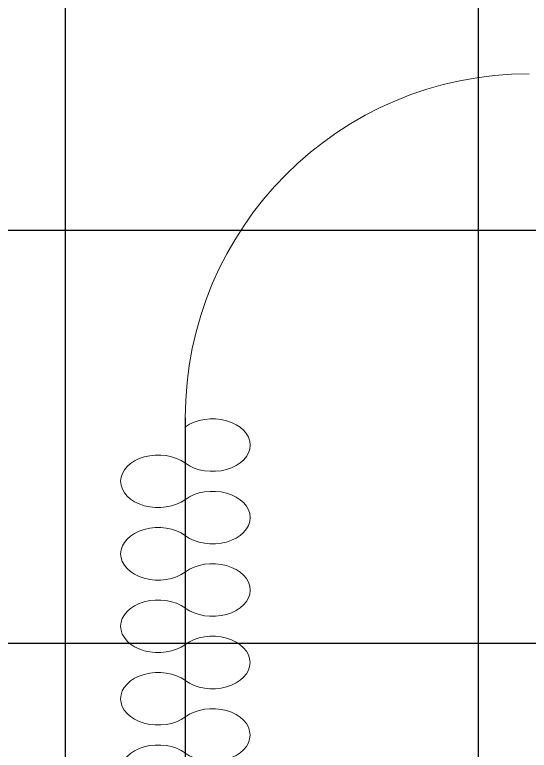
# Model space of a CAD drawing. Extents: x -178977 to 231842, y -29287 to 19916.
# Drawn here: x 36702 to 37450, y -5766 to -4697 of the extents above; entities that cross this region are included whole.
import ezdxf

# ---------------------------------------------------------------- set-up
doc = ezdxf.new("R2010")
doc.units = 0
doc.header["$LTSCALE"] = 0.25
doc.linetypes.add('DASHDOT', pattern=[25.4, 12.7, -6.35, 0, -6.35])
doc.layers.add('01-First Floor-FUR$0$FALSE CEILING', color=251, linetype='Continuous')
doc.layers.add('01-First Floor-FUR$0$LOADING', color=253, linetype='Continuous', lineweight=5)
doc.layers.add('E-LITE-CLNG-CNDT', color=6, linetype='DASHDOT', lineweight=35)

# ---------------------------------------------------------------- blocks, each defined once
blk = doc.blocks.new('01-First Floor-FUR$0$CURTAIN')
for centre, start, end in [((-0.3386, 0.0395), 313.5684, 226.4316), ((-0.1881, 0.0395), 313.5684, 226.4316), ((-0.0376, 0.0395), 313.5684, 226.4316), ((0.1129, 0.0395), 313.5684, 226.4316), ((0.2633, 0.0395), 313.5684, 226.4316), ((0.4138, 0.0395), 313.5684, 226.4316), ((0.5643, 0.0395), 313.5684, 226.4316), ((0.7148, 0.0395), 313.5684, 226.4316), ((0.8653, 0.0395), 313.5684, 226.4316), ((0.0376, -0.0395), 133.5684, 46.4316), ((0.1881, -0.0395), 133.5684, 46.4316), ((0.3386, -0.0395), 133.5684, 46.4316), ((0.4891, -0.0395), 133.5684, 46.4316), ((0.6396, -0.0395), 133.5684, 46.4316), ((0.79, -0.0395), 133.5684, 46.4316), ((0.9405, -0.0395), 133.5684, 46.4316), ((-0.4138, -0.0395), 133.5684, 46.4316), ((-0.2633, -0.0395), 133.5684, 46.4316), ((-0.1129, -0.0395), 133.5684, 46.4316)]:
    blk.add_arc(centre, 0.0546, start, end)
blk = doc.blocks.new('01-First Floor-FUR')
at = {"layer": '01-First Floor-FUR$0$FALSE CEILING', "linetype": 'Continuous'}
for p, q in [((36776, -6810), (36776, -2810)), ((37376, -6810), (37376, -2810)), ((34976, -5010), (38476, -5010)), ((34976, -5610), (38476, -5610))]:
    blk.add_line(p, q, dxfattribs=at)
at = {"layer": '01-First Floor-FUR$0$FALSE CEILING', "extrusion": (-2.24007e-05, -9.13278e-07, 1)}
for p in [(36949.9, -5282.6, -0.1), (36949.9, -5341.1, -0.1)]:
    blk.add_line(p, (36949.9, -6782.6, -0.1), dxfattribs=at)
at = {"layer": '01-First Floor-FUR$0$LOADING', "extrusion": (-2.24007e-05, -9.13278e-07, 1)}
for p in [(36949.9, -5282.6, -0.1), (36949.9, -5341.1, -0.1)]:
    blk.add_line(p, (36949.9, -6782.6, -0.1), dxfattribs=at)
blk.add_arc((37449.9, -5282.6, -0.9), 500, 90, 180, dxfattribs=at)
at = {"layer": '01-First Floor-FUR$0$LOADING', "extrusion": (2.23994e-05, 9.13341e-07, -1), "xscale": -699.9999999767344, "yscale": 1000.000000000003, "zscale": 1000.000000000003, "rotation": 270.0140952242026}
blk.add_blockref('01-First Floor-FUR$0$CURTAIN', (-36949.9, -5980.7, 0.9), dxfattribs=at)

msp = doc.modelspace()

# ---------------------------------------------------------------- block references
at = {"layer": 'E-LITE-CLNG-CNDT'}
msp.add_blockref('01-First Floor-FUR', (0, 0), dxfattribs=at)

doc.saveas('drawing.dxf')
